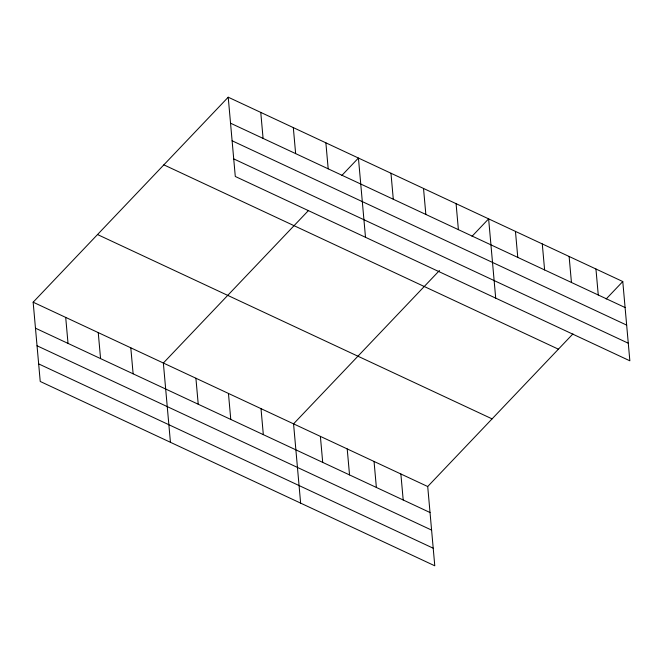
<?xml version="1.0" encoding="UTF-8"?>
<svg xmlns="http://www.w3.org/2000/svg" width="663" height="663" viewBox="0 0 663 663"><rect width="100%" height="100%" fill="white"/><g stroke="black" fill="none" stroke-linecap="round" stroke-linejoin="round"><path stroke-width="0.99" d="M572.94 333.903L427.71 486.526L434.779 565.796L40.228 381.465L33.15 302.195L228.221 97.204L622.772 281.535L629.85 360.805L235.29 176.474L228.221 97.204M308.585 210.403L163.355 363.026L170.432 442.296M341.81 175.488L358.426 158.034L365.495 237.304M439.478 270.504L293.56 423.848L300.629 503.126M472.015 236.318L488.623 218.865L495.7 298.135M606.164 298.988L622.772 281.535M230.542 123.202L625.093 307.533M232.108 140.78L626.668 325.11M233.724 158.896L628.284 343.227M163.844 164.847L558.403 349.177M97.519 234.545L492.079 418.875M33.15 302.195L427.71 486.526M35.47 328.193L430.03 512.524M37.037 345.771L431.596 530.102M38.653 363.888L433.212 548.218M595.946 268.996L598.266 294.994M569.119 256.465L571.44 282.463M542.284 243.926L544.605 269.932M515.458 231.395L517.778 257.393M456.078 203.657L458.398 229.655M423.524 188.449L425.845 214.447M390.971 173.242L393.292 199.24M400.875 473.987L403.195 499.985M374.048 461.456L376.369 487.454M325.873 142.827L328.193 168.825M347.213 448.917L349.534 474.915M293.319 127.619L295.64 153.617M320.386 436.387L322.707 462.384M260.766 112.412L263.087 138.41M261.007 408.64L263.327 434.638M228.453 393.432L230.774 419.439M195.908 378.233L198.229 404.231M130.802 347.818L133.122 373.816M98.248 332.611L100.569 358.608M65.703 317.403L68.024 343.401"/></g></svg>
